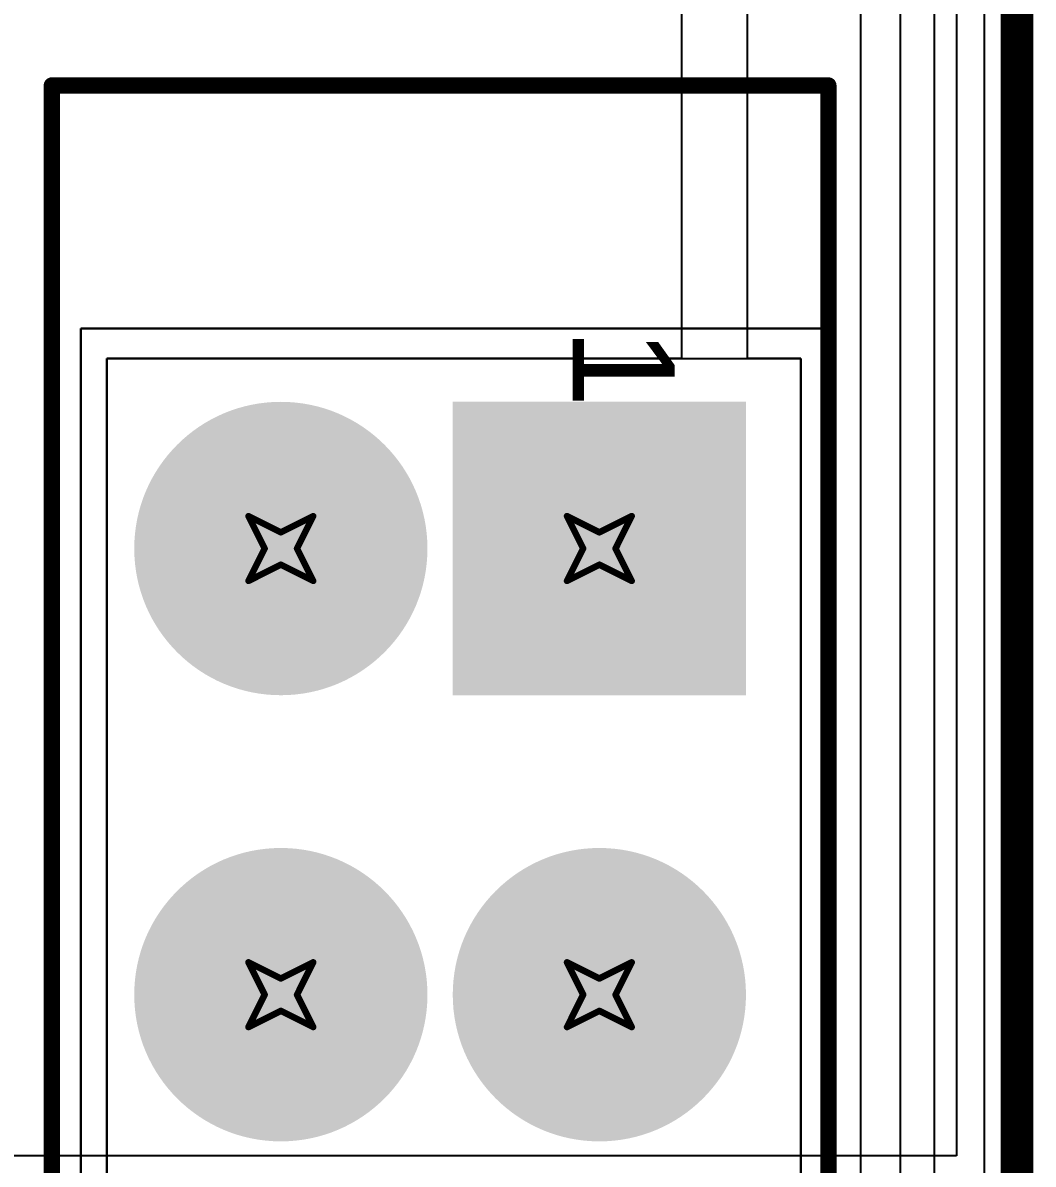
# Model space of a CAD drawing. Header units: inches. Extents: x -3 to 5259, y -3 to 5282.
# Drawn here: x 139.47 to 147.4, y 53.77 to 62.72 of the extents above; entities that cross this region are included whole.
import ezdxf

# ---------------------------------------------------------------- set-up
doc = ezdxf.new("R2010")
doc.units = ezdxf.units.IN
for name, color, linetype in [('Board Outline', 216, 'Continuous'), ('Bottom Layer', 5, 'Continuous'), ('Bottom Solder', 6, 'Continuous'), ('Drill Drawing', 1, 'Continuous'), ('Layer 1', 16, 'Continuous'), ('Layer 2', 76, 'Continuous'), ('Multi-Layer', 9, 'Continuous'), ('Pad Holes', 156, 'Continuous'), ('Top Layer', 1, 'Continuous'), ('Top Overlay', 2, 'Continuous'), ('Top Solder', 216, 'Continuous')]:
    doc.layers.add(name, color=color, linetype=linetype)
doc.styles.add('Arial', font='', dxfattribs={"height": 0.2})
doc.styles.get('Arial').set_extended_font_data('Arial')

# ---------------------------------------------------------------- blocks, each defined once
blk = doc.blocks.new('178_6165_0002_193')
at = {"layer": 'Bottom Layer'}
blk.add_hatch(color=5, dxfattribs=at).paths.add_polyline_path([(-7.5, 2.3501), (-5.3, 2.3501), (-5.3, 0.1501), (-7.5, 0.1501)])
h = blk.add_hatch(color=5, dxfattribs=at)
edge = h.paths.add_edge_path()
edge.add_arc((-2.8999, 1.2501), 1.1, 0, 360)
h = blk.add_hatch(color=5, dxfattribs=at)
edge = h.paths.add_edge_path()
edge.add_arc((-6.4, -1.2501), 1.1, 0, 360)
h = blk.add_hatch(color=5, dxfattribs=at)
edge = h.paths.add_edge_path()
edge.add_arc((-2.8999, -1.2501), 1.1, 0, 360)
at = {"layer": 'Bottom Solder'}
blk.add_hatch(color=6, dxfattribs=at).paths.add_polyline_path([(-7.5508, 2.4009), (-5.2492, 2.4009), (-5.2492, 0.0993), (-7.5508, 0.0993)])
h = blk.add_hatch(color=6, dxfattribs=at)
edge = h.paths.add_edge_path()
edge.add_arc((-2.8999, 1.2501), 1.1508, 0, 360)
h = blk.add_hatch(color=6, dxfattribs=at)
edge = h.paths.add_edge_path()
edge.add_arc((-6.4, -1.2501), 1.1508, 0, 360)
h = blk.add_hatch(color=6, dxfattribs=at)
edge = h.paths.add_edge_path()
edge.add_arc((-2.8999, -1.2501), 1.1508, 0, 360)
at = {"layer": 'Layer 1'}
blk.add_hatch(color=16, dxfattribs=at).paths.add_polyline_path([(-7.5, 2.3501), (-5.3, 2.3501), (-5.3, 0.1501), (-7.5, 0.1501)])
h = blk.add_hatch(color=16, dxfattribs=at)
edge = h.paths.add_edge_path()
edge.add_arc((-2.8999, 1.2501), 1.1, 0, 360)
h = blk.add_hatch(color=16, dxfattribs=at)
edge = h.paths.add_edge_path()
edge.add_arc((-6.4, -1.2501), 1.1, 0, 360)
h = blk.add_hatch(color=16, dxfattribs=at)
edge = h.paths.add_edge_path()
edge.add_arc((-2.8999, -1.2501), 1.1, 0, 360)
at = {"layer": 'Layer 2'}
blk.add_hatch(color=76, dxfattribs=at).paths.add_polyline_path([(-7.5, 2.3501), (-5.3, 2.3501), (-5.3, 0.1501), (-7.5, 0.1501)])
h = blk.add_hatch(color=76, dxfattribs=at)
edge = h.paths.add_edge_path()
edge.add_arc((-2.8999, 1.2501), 1.1, 0, 360)
h = blk.add_hatch(color=76, dxfattribs=at)
edge = h.paths.add_edge_path()
edge.add_arc((-6.4, -1.2501), 1.1, 0, 360)
h = blk.add_hatch(color=76, dxfattribs=at)
edge = h.paths.add_edge_path()
edge.add_arc((-2.8999, -1.2501), 1.1, 0, 360)
at = {"layer": 'Multi-Layer'}
blk.add_hatch(color=9, dxfattribs=at).paths.add_polyline_path([(-7.5, 2.3501), (-5.3, 2.3501), (-5.3, 0.1501), (-7.5, 0.1501)])
h = blk.add_hatch(color=9, dxfattribs=at)
edge = h.paths.add_edge_path()
edge.add_arc((-2.8999, 1.2501), 1.1, 0, 360)
h = blk.add_hatch(color=9, dxfattribs=at)
edge = h.paths.add_edge_path()
edge.add_arc((-6.4, -1.2501), 1.1, 0, 360)
h = blk.add_hatch(color=9, dxfattribs=at)
edge = h.paths.add_edge_path()
edge.add_arc((-2.8999, -1.2501), 1.1, 0, 360)
at = {"layer": 'Pad Holes'}
h = blk.add_hatch(color=7, dxfattribs=at)
edge = h.paths.add_edge_path()
edge.add_arc((-6.4, 1.2501), 0.75, 0, 360)
h = blk.add_hatch(color=7, dxfattribs=at)
edge = h.paths.add_edge_path()
edge.add_arc((-2.8999, 1.2501), 0.75, 0, 360)
h = blk.add_hatch(color=7, dxfattribs=at)
edge = h.paths.add_edge_path()
edge.add_arc((-6.4, -1.2501), 0.75, 0, 360)
h = blk.add_hatch(color=7, dxfattribs=at)
edge = h.paths.add_edge_path()
edge.add_arc((-2.8999, -1.2501), 0.75, 0, 360)
at = {"layer": 'Top Layer'}
blk.add_hatch(color=1, dxfattribs=at).paths.add_polyline_path([(-7.5, 2.3501), (-5.3, 2.3501), (-5.3, 0.1501), (-7.5, 0.1501)])
h = blk.add_hatch(color=1, dxfattribs=at)
edge = h.paths.add_edge_path()
edge.add_arc((-2.8999, 1.2501), 1.1, 0, 360)
h = blk.add_hatch(color=1, dxfattribs=at)
edge = h.paths.add_edge_path()
edge.add_arc((-6.4, -1.2501), 1.1, 0, 360)
h = blk.add_hatch(color=1, dxfattribs=at)
edge = h.paths.add_edge_path()
edge.add_arc((-2.8999, -1.2501), 1.1, 0, 360)
at = {"layer": 'Top Solder'}
blk.add_hatch(color=216, dxfattribs=at).paths.add_polyline_path([(-7.5508, 2.4009), (-5.2492, 2.4009), (-5.2492, 0.0993), (-7.5508, 0.0993)])
h = blk.add_hatch(color=216, dxfattribs=at)
edge = h.paths.add_edge_path()
edge.add_arc((-2.8999, 1.2501), 1.1508, 0, 360)
h = blk.add_hatch(color=216, dxfattribs=at)
edge = h.paths.add_edge_path()
edge.add_arc((-6.4, -1.2501), 1.1508, 0, 360)
h = blk.add_hatch(color=216, dxfattribs=at)
edge = h.paths.add_edge_path()
edge.add_arc((-2.8999, -1.2501), 1.1508, 0, 360)
at = {"layer": 'Top Overlay'}
for points in [[(-10.033, -3.0479, 0.127, 0.127, 0), (-10.033, 3.0481, 0.127, 0.127, 0)], [(10.033, 3.0481, 0.127, 0.127, 0), (-10.033, 3.0481, 0.127, 0.127, 0)], [(10.033, -3.0479, 0.127, 0.127, 0), (-10.033, -3.0479, 0.127, 0.127, 0)]]:
    blk.add_lwpolyline(points, format="xyseb", dxfattribs=at)
for points in [[(-10.0648, 3.0481, 0.0635, 0.0635, 1), (-10.0013, 3.0481, 0.0635, 0.0635, 1)], [(-10.0648, 3.0481, 0.0635, 0.0635, 1), (-10.0013, 3.0481, 0.0635, 0.0635, 1)], [(-10.0648, -3.0479, 0.0635, 0.0635, 1), (-10.0013, -3.0479, 0.0635, 0.0635, 1)], [(-10.0648, -3.0479, 0.0635, 0.0635, 1), (-10.0013, -3.0479, 0.0635, 0.0635, 1)]]:
    blk.add_lwpolyline(points, format="xyseb", close=True, dxfattribs=at)
at = {"layer": 'Top Overlay', "style": 'Arial'}
blk.add_text('1', height=0.8, dxfattribs=at).set_placement((-8.128, 1.0414))

msp = doc.modelspace()

# ---------------------------------------------------------------- linework, layer by layer
at = {"layer": 'Board Outline'}
msp.add_lwpolyline([(147.2777, -2.7223, 0.254, 0.254, 0), (147.2777, 107.2777, 0.254, 0.254, 0)], format="xyseb", dxfattribs=at)
at = {"layer": 'Bottom Layer'}
for p, q in [((146.3616, 99.4072), (146.3616, 5.17)), ((146.05, 99.1957), (146.05, 5.3753)), ((139.9286, 44.1198), (139.9286, 60.325)), ((139.9286, 60.325), (145.7974, 60.325)), ((145.7974, 60.325), (139.9286, 60.325)), ((139.9286, 60.325), (139.9286, 44.1198)), ((145.7974, 60.325), (139.9286, 60.325)), ((139.9286, 60.325), (139.9286, 44.1198)), ((145.7974, 60.325), (145.7974, 44.1198)), ((145.7974, 44.1198), (145.7974, 60.325)), ((145.7974, 44.1198), (145.7974, 60.325))]:
    msp.add_line(p, q, dxfattribs=at)
at = {"layer": 'Drill Drawing'}
for points in [[(141.2452, 58.8538, 0.0508, 0.0508, 0), (141.4992, 58.7268, 0.0508, 0.0508, 0)], [(141.2452, 58.8538, 0.0508, 0.0508, 0), (141.3722, 58.5998, 0.0508, 0.0508, 0)], [(141.4992, 58.7268, 0.0508, 0.0508, 0), (141.7532, 58.8538, 0.0508, 0.0508, 0)], [(141.6262, 58.5998, 0.0508, 0.0508, 0), (141.7532, 58.8538, 0.0508, 0.0508, 0)], [(143.7454, 58.8538, 0.0508, 0.0508, 0), (143.9994, 58.7268, 0.0508, 0.0508, 0)], [(143.7454, 58.8538, 0.0508, 0.0508, 0), (143.8724, 58.5998, 0.0508, 0.0508, 0)], [(143.9994, 58.7268, 0.0508, 0.0508, 0), (144.2534, 58.8538, 0.0508, 0.0508, 0)], [(144.1264, 58.5998, 0.0508, 0.0508, 0), (144.2534, 58.8538, 0.0508, 0.0508, 0)], [(141.2452, 58.3458, 0.0508, 0.0508, 0), (141.3722, 58.5998, 0.0508, 0.0508, 0)], [(141.6262, 58.5998, 0.0508, 0.0508, 0), (141.7532, 58.3458, 0.0508, 0.0508, 0)], [(143.7454, 58.3458, 0.0508, 0.0508, 0), (143.8724, 58.5998, 0.0508, 0.0508, 0)], [(144.1264, 58.5998, 0.0508, 0.0508, 0), (144.2534, 58.3458, 0.0508, 0.0508, 0)], [(141.2452, 58.3458, 0.0508, 0.0508, 0), (141.4992, 58.4728, 0.0508, 0.0508, 0)], [(141.4992, 58.4728, 0.0508, 0.0508, 0), (141.7532, 58.3458, 0.0508, 0.0508, 0)], [(143.7454, 58.3458, 0.0508, 0.0508, 0), (143.9994, 58.4728, 0.0508, 0.0508, 0)], [(143.9994, 58.4728, 0.0508, 0.0508, 0), (144.2534, 58.3458, 0.0508, 0.0508, 0)], [(141.2452, 55.3536, 0.0508, 0.0508, 0), (141.4992, 55.2266, 0.0508, 0.0508, 0)], [(141.2452, 55.3536, 0.0508, 0.0508, 0), (141.3722, 55.0996, 0.0508, 0.0508, 0)], [(141.4992, 55.2266, 0.0508, 0.0508, 0), (141.7532, 55.3536, 0.0508, 0.0508, 0)], [(141.6262, 55.0996, 0.0508, 0.0508, 0), (141.7532, 55.3536, 0.0508, 0.0508, 0)], [(143.7454, 55.3536, 0.0508, 0.0508, 0), (143.9994, 55.2266, 0.0508, 0.0508, 0)], [(143.7454, 55.3536, 0.0508, 0.0508, 0), (143.8724, 55.0996, 0.0508, 0.0508, 0)], [(143.9994, 55.2266, 0.0508, 0.0508, 0), (144.2534, 55.3536, 0.0508, 0.0508, 0)], [(144.1264, 55.0996, 0.0508, 0.0508, 0), (144.2534, 55.3536, 0.0508, 0.0508, 0)], [(141.2452, 54.8456, 0.0508, 0.0508, 0), (141.3722, 55.0996, 0.0508, 0.0508, 0)], [(141.6262, 55.0996, 0.0508, 0.0508, 0), (141.7532, 54.8456, 0.0508, 0.0508, 0)], [(143.7454, 54.8456, 0.0508, 0.0508, 0), (143.8724, 55.0996, 0.0508, 0.0508, 0)], [(144.1264, 55.0996, 0.0508, 0.0508, 0), (144.2534, 54.8456, 0.0508, 0.0508, 0)], [(141.2452, 54.8456, 0.0508, 0.0508, 0), (141.4992, 54.9726, 0.0508, 0.0508, 0)], [(141.4992, 54.9726, 0.0508, 0.0508, 0), (141.7532, 54.8456, 0.0508, 0.0508, 0)], [(143.7454, 54.8456, 0.0508, 0.0508, 0), (143.9994, 54.9726, 0.0508, 0.0508, 0)], [(143.9994, 54.9726, 0.0508, 0.0508, 0), (144.2534, 54.8456, 0.0508, 0.0508, 0)]]:
    msp.add_lwpolyline(points, format="xyseb", dxfattribs=at)
for points in [[(141.2325, 58.8538, 0.0254, 0.0254, 1), (141.2579, 58.8538, 0.0254, 0.0254, 1)], [(141.2325, 58.8538, 0.0254, 0.0254, 1), (141.2579, 58.8538, 0.0254, 0.0254, 1)], [(141.7405, 58.8538, 0.0254, 0.0254, 1), (141.7659, 58.8538, 0.0254, 0.0254, 1)], [(141.7405, 58.8538, 0.0254, 0.0254, 1), (141.7659, 58.8538, 0.0254, 0.0254, 1)], [(143.7327, 58.8538, 0.0254, 0.0254, 1), (143.7581, 58.8538, 0.0254, 0.0254, 1)], [(143.7327, 58.8538, 0.0254, 0.0254, 1), (143.7581, 58.8538, 0.0254, 0.0254, 1)], [(144.2407, 58.8538, 0.0254, 0.0254, 1), (144.2661, 58.8538, 0.0254, 0.0254, 1)], [(144.2407, 58.8538, 0.0254, 0.0254, 1), (144.2661, 58.8538, 0.0254, 0.0254, 1)], [(141.4865, 58.7268, 0.0254, 0.0254, 1), (141.5119, 58.7268, 0.0254, 0.0254, 1)], [(141.4865, 58.7268, 0.0254, 0.0254, 1), (141.5119, 58.7268, 0.0254, 0.0254, 1)], [(143.9867, 58.7268, 0.0254, 0.0254, 1), (144.0121, 58.7268, 0.0254, 0.0254, 1)], [(143.9867, 58.7268, 0.0254, 0.0254, 1), (144.0121, 58.7268, 0.0254, 0.0254, 1)], [(141.3595, 58.5998, 0.0254, 0.0254, 1), (141.3849, 58.5998, 0.0254, 0.0254, 1)], [(141.3595, 58.5998, 0.0254, 0.0254, 1), (141.3849, 58.5998, 0.0254, 0.0254, 1)], [(141.6135, 58.5998, 0.0254, 0.0254, 1), (141.6389, 58.5998, 0.0254, 0.0254, 1)], [(141.6135, 58.5998, 0.0254, 0.0254, 1), (141.6389, 58.5998, 0.0254, 0.0254, 1)], [(143.8597, 58.5998, 0.0254, 0.0254, 1), (143.8851, 58.5998, 0.0254, 0.0254, 1)], [(143.8597, 58.5998, 0.0254, 0.0254, 1), (143.8851, 58.5998, 0.0254, 0.0254, 1)], [(144.1137, 58.5998, 0.0254, 0.0254, 1), (144.1391, 58.5998, 0.0254, 0.0254, 1)], [(144.1137, 58.5998, 0.0254, 0.0254, 1), (144.1391, 58.5998, 0.0254, 0.0254, 1)], [(141.4865, 58.4728, 0.0254, 0.0254, 1), (141.5119, 58.4728, 0.0254, 0.0254, 1)], [(141.4865, 58.4728, 0.0254, 0.0254, 1), (141.5119, 58.4728, 0.0254, 0.0254, 1)], [(143.9867, 58.4728, 0.0254, 0.0254, 1), (144.0121, 58.4728, 0.0254, 0.0254, 1)], [(143.9867, 58.4728, 0.0254, 0.0254, 1), (144.0121, 58.4728, 0.0254, 0.0254, 1)], [(141.2325, 58.3458, 0.0254, 0.0254, 1), (141.2579, 58.3458, 0.0254, 0.0254, 1)], [(141.2325, 58.3458, 0.0254, 0.0254, 1), (141.2579, 58.3458, 0.0254, 0.0254, 1)], [(141.7405, 58.3458, 0.0254, 0.0254, 1), (141.7659, 58.3458, 0.0254, 0.0254, 1)], [(141.7405, 58.3458, 0.0254, 0.0254, 1), (141.7659, 58.3458, 0.0254, 0.0254, 1)], [(143.7327, 58.3458, 0.0254, 0.0254, 1), (143.7581, 58.3458, 0.0254, 0.0254, 1)], [(143.7327, 58.3458, 0.0254, 0.0254, 1), (143.7581, 58.3458, 0.0254, 0.0254, 1)], [(144.2407, 58.3458, 0.0254, 0.0254, 1), (144.2661, 58.3458, 0.0254, 0.0254, 1)], [(144.2407, 58.3458, 0.0254, 0.0254, 1), (144.2661, 58.3458, 0.0254, 0.0254, 1)], [(141.2325, 55.3536, 0.0254, 0.0254, 1), (141.2579, 55.3536, 0.0254, 0.0254, 1)], [(141.2325, 55.3536, 0.0254, 0.0254, 1), (141.2579, 55.3536, 0.0254, 0.0254, 1)], [(141.7405, 55.3536, 0.0254, 0.0254, 1), (141.7659, 55.3536, 0.0254, 0.0254, 1)], [(141.7405, 55.3536, 0.0254, 0.0254, 1), (141.7659, 55.3536, 0.0254, 0.0254, 1)], [(143.7327, 55.3536, 0.0254, 0.0254, 1), (143.7581, 55.3536, 0.0254, 0.0254, 1)], [(143.7327, 55.3536, 0.0254, 0.0254, 1), (143.7581, 55.3536, 0.0254, 0.0254, 1)], [(144.2407, 55.3536, 0.0254, 0.0254, 1), (144.2661, 55.3536, 0.0254, 0.0254, 1)], [(144.2407, 55.3536, 0.0254, 0.0254, 1), (144.2661, 55.3536, 0.0254, 0.0254, 1)], [(141.4865, 55.2266, 0.0254, 0.0254, 1), (141.5119, 55.2266, 0.0254, 0.0254, 1)], [(141.4865, 55.2266, 0.0254, 0.0254, 1), (141.5119, 55.2266, 0.0254, 0.0254, 1)], [(143.9867, 55.2266, 0.0254, 0.0254, 1), (144.0121, 55.2266, 0.0254, 0.0254, 1)], [(143.9867, 55.2266, 0.0254, 0.0254, 1), (144.0121, 55.2266, 0.0254, 0.0254, 1)], [(141.3595, 55.0996, 0.0254, 0.0254, 1), (141.3849, 55.0996, 0.0254, 0.0254, 1)], [(141.3595, 55.0996, 0.0254, 0.0254, 1), (141.3849, 55.0996, 0.0254, 0.0254, 1)], [(141.6135, 55.0996, 0.0254, 0.0254, 1), (141.6389, 55.0996, 0.0254, 0.0254, 1)], [(141.6135, 55.0996, 0.0254, 0.0254, 1), (141.6389, 55.0996, 0.0254, 0.0254, 1)], [(143.8597, 55.0996, 0.0254, 0.0254, 1), (143.8851, 55.0996, 0.0254, 0.0254, 1)], [(143.8597, 55.0996, 0.0254, 0.0254, 1), (143.8851, 55.0996, 0.0254, 0.0254, 1)], [(144.1137, 55.0996, 0.0254, 0.0254, 1), (144.1391, 55.0996, 0.0254, 0.0254, 1)], [(144.1137, 55.0996, 0.0254, 0.0254, 1), (144.1391, 55.0996, 0.0254, 0.0254, 1)], [(141.4865, 54.9726, 0.0254, 0.0254, 1), (141.5119, 54.9726, 0.0254, 0.0254, 1)], [(141.4865, 54.9726, 0.0254, 0.0254, 1), (141.5119, 54.9726, 0.0254, 0.0254, 1)], [(143.9867, 54.9726, 0.0254, 0.0254, 1), (144.0121, 54.9726, 0.0254, 0.0254, 1)], [(143.9867, 54.9726, 0.0254, 0.0254, 1), (144.0121, 54.9726, 0.0254, 0.0254, 1)], [(141.2325, 54.8456, 0.0254, 0.0254, 1), (141.2579, 54.8456, 0.0254, 0.0254, 1)], [(141.2325, 54.8456, 0.0254, 0.0254, 1), (141.2579, 54.8456, 0.0254, 0.0254, 1)], [(141.7405, 54.8456, 0.0254, 0.0254, 1), (141.7659, 54.8456, 0.0254, 0.0254, 1)], [(141.7405, 54.8456, 0.0254, 0.0254, 1), (141.7659, 54.8456, 0.0254, 0.0254, 1)], [(143.7327, 54.8456, 0.0254, 0.0254, 1), (143.7581, 54.8456, 0.0254, 0.0254, 1)], [(143.7327, 54.8456, 0.0254, 0.0254, 1), (143.7581, 54.8456, 0.0254, 0.0254, 1)], [(144.2407, 54.8456, 0.0254, 0.0254, 1), (144.2661, 54.8456, 0.0254, 0.0254, 1)], [(144.2407, 54.8456, 0.0254, 0.0254, 1), (144.2661, 54.8456, 0.0254, 0.0254, 1)]]:
    msp.add_lwpolyline(points, format="xyseb", close=True, dxfattribs=at)
at = {"layer": 'Layer 1'}
for p, q in [((147.0187, 107.0187), (147.0187, -2.4634)), ((145.161, 60.0916), (145.161, 98.044)), ((144.643, 93.9319), (144.643, 60.0916)), ((140.1345, 44.2208), (140.1345, 60.0916)), ((140.1345, 60.0916), (145.5806, 60.0916)), ((144.643, 60.0916), (140.1345, 60.0916)), ((140.1345, 60.0916), (140.1345, 44.2208)), ((145.5806, 60.0916), (145.161, 60.0916)), ((145.5806, 60.0916), (145.5806, 44.2208)), ((145.5806, 44.2208), (145.5806, 60.0916))]:
    msp.add_line(p, q, dxfattribs=at)
at = {"layer": 'Layer 2'}
msp.add_line((146.6267, 80.6393), (146.6268, 52.5018), dxfattribs=at)
at = {"layer": 'Top Layer'}
for p, q in [((146.8023, 66.2178), (146.8023, 53.8362)), ((146.8023, 53.8362), (124.2284, 53.8362))]:
    msp.add_line(p, q, dxfattribs=at)

# ---------------------------------------------------------------- block references
at = {"rotation": 270}
msp.add_blockref('178_6165_0002_193', (142.7493, 52.1997), dxfattribs=at)

doc.saveas('drawing.dxf')
